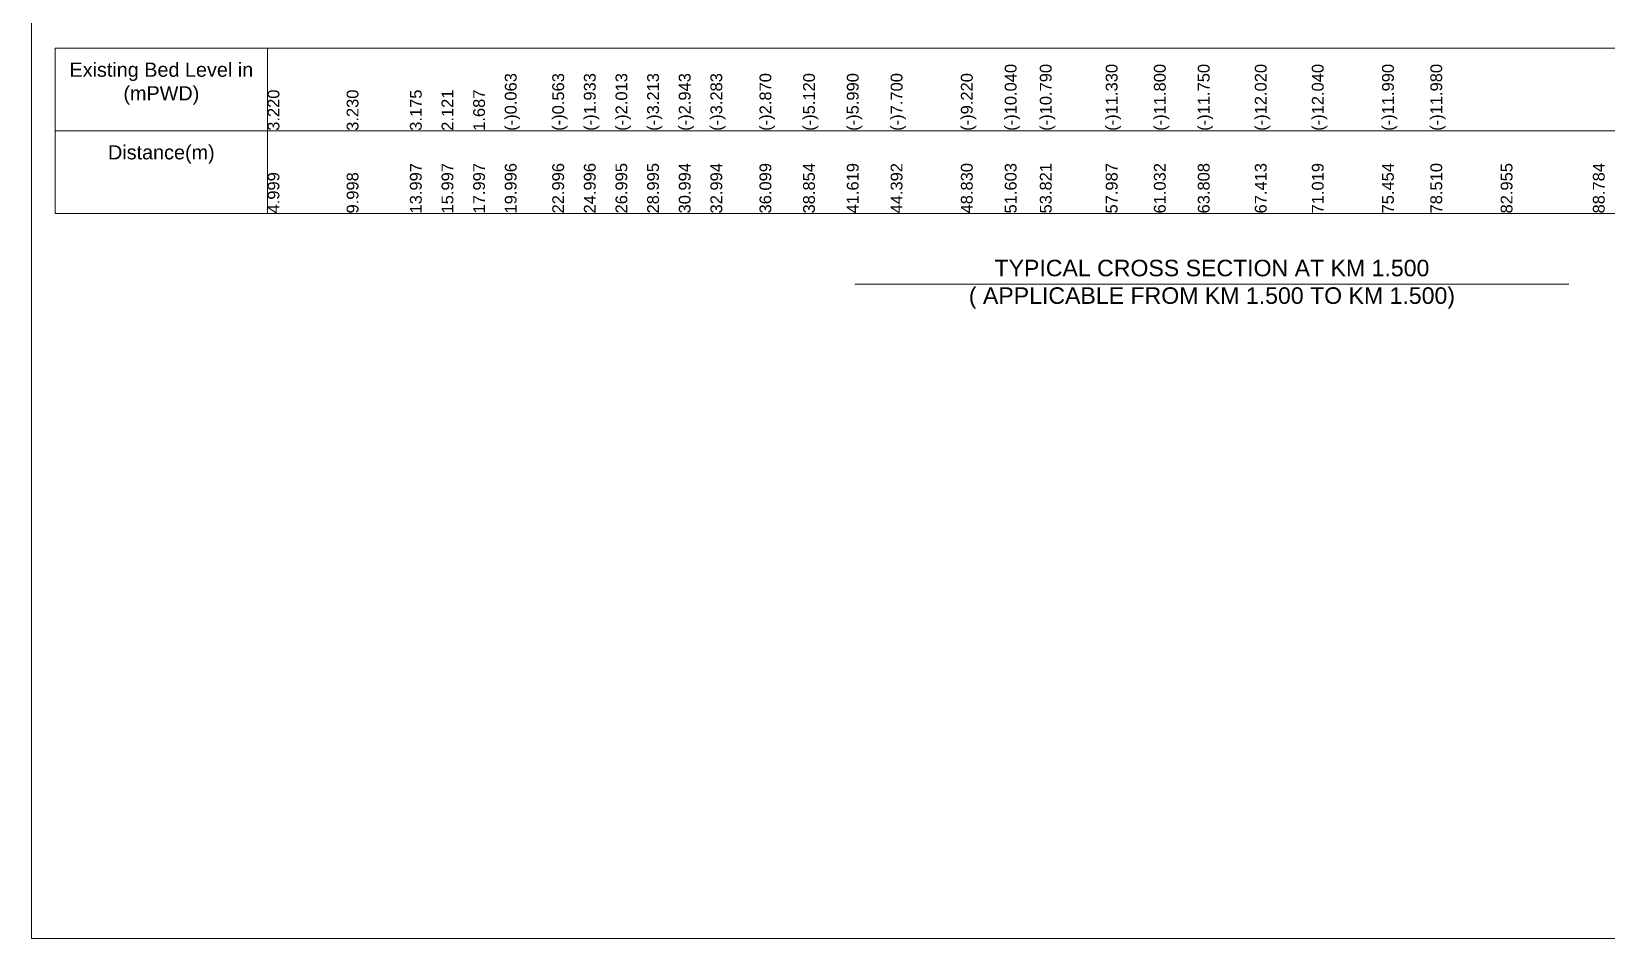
# Model space of a CAD drawing. Header units: inches. Extents: x 89000 to 845017, y -7071 to 0.
# Drawn here: x 370000 to 376671, y -7071 to -3229 of the extents above; entities that cross this region are included whole.
import ezdxf

# ---------------------------------------------------------------- set-up
doc = ezdxf.new("R2010")
doc.units = ezdxf.units.IN
doc.header["$LTSCALE"] = 7
doc.header["$MEASUREMENT"] = 0
for name, color, linetype, lineweight in [('Cross section Data Border', 7, 'Continuous', 9), ('Cross Section Labels', 7, 'Continuous', 9), ('Long Section Labels', 7, 'Continuous', 9)]:
    doc.layers.add(name, color=color, linetype=linetype, lineweight=lineweight)
doc.styles.get("Standard").update_dxf_attribs({"font": 'arial.ttf'})

msp = doc.modelspace()

# ---------------------------------------------------------------- linework, layer by layer
at = {"layer": 'Cross section Data Border'}
msp.add_lwpolyline([(370100, -3300), (377380.11171, -3300), (377380.11171, -4000), (370100, -4000)], close=True, dxfattribs=at)
for points in [[(371000, -3300), (371000, -4000)], [(370100, -3650), (377380.11171, -3650)]]:
    msp.add_lwpolyline(points, dxfattribs=at)
at = {"layer": 'Cross Section Labels'}
msp.add_lwpolyline([(370000, 0), (380000, 0), (380000, -7071), (370000, -7071)], close=True, dxfattribs=at)
msp.add_lwpolyline([(373488, -4300), (375000, -4300), (376512, -4300)], dxfattribs=at)

# ---------------------------------------------------------------- texts
at = {"layer": 'Cross section Data Border', "char_height": 60, "width": 800, "attachment_point": 5}
for s, insert in [('Existing Bed Level in (mPWD)', (370550, -3450)), ('Distance(m)', (370550, -3750))]:
    msp.add_mtext(s, dxfattribs=dict(at, insert=insert))
at = {"layer": 'Cross Section Labels', "insert": (375000, -4300), "char_height": 70, "attachment_point": 5}
msp.add_mtext('TYPICAL CROSS SECTION AT KM 1.500^J( APPLICABLE FROM KM 1.500 TO KM 1.500)', dxfattribs=at)
at = {"layer": 'Long Section Labels', "char_height": 50, "attachment_point": 1, "rotation": 90}
for s, insert in [('(-)10.040', (374122.42561, -3650)), ('(-)10.790', (374271.05367, -3650)), ('(-)11.330', (374550.14123, -3650)), ('(-)11.800', (374754.19734, -3650)), ('(-)11.750', (374940.15362, -3650)), ('(-)12.020', (375181.71843, -3650)), ('(-)12.040', (375423.28397, -3650)), ('(-)11.990', (375720.48481, -3650)), ('(-)11.990', (375720.48481, -3650)), ('(-)11.990', (375720.48481, -3650)), ('(-)11.980', (375925.2235, -3650)), ('(-)0.063', (372004.78923, -3650)), ('(-)0.563', (372205.77103, -3650)), ('(-)1.933', (372339.74558, -3650)), ('(-)2.013', (372473.72014, -3650)), ('(-)3.213', (372607.6947, -3650)), ('(-)2.943', (372741.66926, -3650)), ('(-)3.283', (372875.64382, -3650)), ('(-)2.870', (373083.69417, -3650)), ('(-)5.120', (373268.27197, -3650)), ('(-)5.990', (373453.51079, -3650)), ('(-)7.700', (373639.28714, -3650)), ('(-)9.220', (373936.64184, -3650)), ('3.220', (371000, -3650)), ('3.230', (371334.91644, -3650)), ('3.175', (371602.86556, -3650)), ('2.121', (371736.84012, -3650)), ('1.687', (371870.81468, -3650)), ('13.997', (371602.86556, -4000)), ('15.997', (371736.84012, -4000)), ('17.997', (371870.81468, -4000)), ('19.996', (372004.78923, -4000)), ('22.996', (372205.77103, -4000)), ('24.996', (372339.74558, -4000)), ('26.995', (372473.72014, -4000)), ('28.995', (372607.6947, -4000)), ('30.994', (372741.66926, -4000)), ('32.994', (372875.64382, -4000)), ('36.099', (373083.69417, -4000)), ('38.854', (373268.27197, -4000)), ('41.619', (373453.51079, -4000)), ('44.392', (373639.28714, -4000)), ('48.830', (373936.64184, -4000)), ('51.603', (374122.42561, -4000)), ('53.821', (374271.05367, -4000)), ('57.987', (374550.14123, -4000)), ('61.032', (374754.19734, -4000)), ('63.808', (374940.15362, -4000)), ('67.413', (375181.71843, -4000)), ('71.019', (375423.28397, -4000)), ('75.454', (375720.48481, -4000)), ('78.510', (375925.2235, -4000)), ('82.955', (376223.04495, -4000)), ('88.784', (376613.55174, -4000)), ('4.999', (371000, -4000)), ('9.998', (371334.91644, -4000))]:
    msp.add_mtext(s, dxfattribs=dict(at, insert=insert))

doc.saveas('drawing.dxf')
